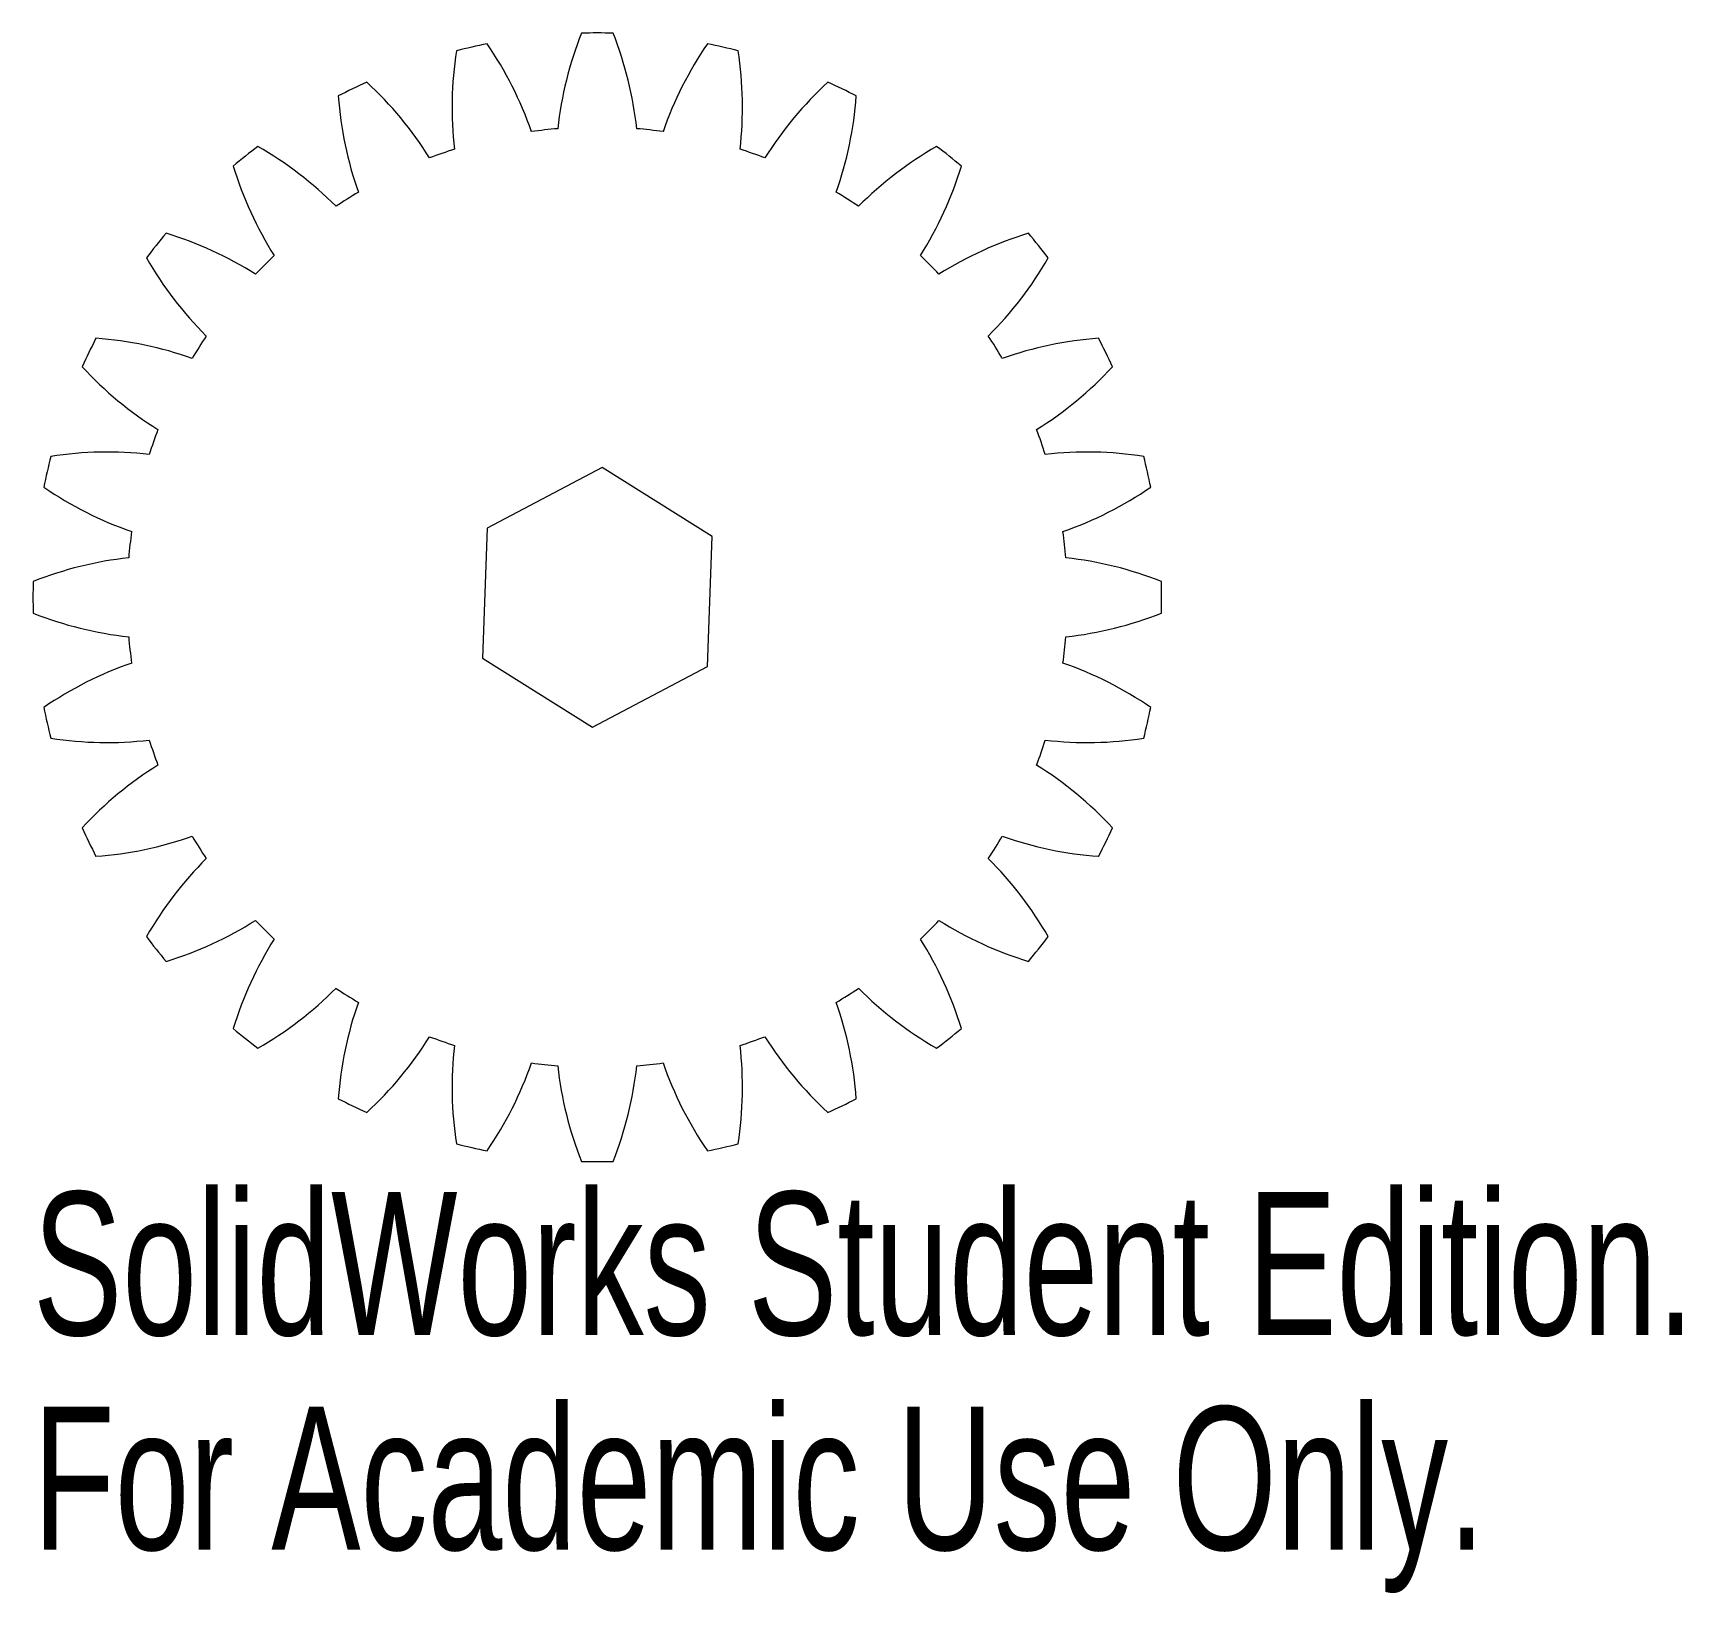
# Model space of a CAD drawing. Header units: millimetres. Extents: x -19.1 to 36.6, y -33.6 to 19.1.
import ezdxf

# ---------------------------------------------------------------- set-up
doc = ezdxf.new("R2010")
doc.units = ezdxf.units.MM
doc.styles.add('SLDTEXTSTYLE0', font='TXT', dxfattribs={"width": 0.7})

msp = doc.modelspace()

# ---------------------------------------------------------------- linework, layer by layer
at = {"color": 7, "linetype": 'Continuous', "lineweight": 15}
for p, q in [((0.162, 4.385), (-3.716, 2.333)), ((3.879, 2.052), (0.162, 4.385)), ((-3.716, 2.333), (-3.879, -2.052)), ((3.716, -2.333), (3.879, 2.052)), ((-3.879, -2.052), (-0.162, -4.385)), ((-0.162, -4.385), (3.716, -2.333))]:
    msp.add_line(p, q, dxfattribs=at)
for centre, radius, start, end in [((11.092, 14.446), 12.502, 158.4291, 173.6959), ((0, 0), 19.05, 88.3929, 91.6071), ((-11.092, 14.446), 12.502, 6.3041, 21.5709), ((7.6, 16.552), 12.502, 171.2862, 186.553), ((0, 0), 19.05, 101.25, 104.4643), ((-14.029, 11.615), 12.502, 19.1613, 34.428), ((14.029, 11.615), 12.502, 145.572, 160.8387), ((0, 0), 19.05, 75.5357, 78.75), ((-7.6, 16.552), 12.502, 353.447, 8.7138), ((0, 0), 19.05, 114.1071, 117.3214), ((-16.262, 8.203), 12.502, 32.0184, 47.2852), ((16.262, 8.203), 12.502, 132.7148, 147.9816), ((0, 0), 19.05, 62.6786, 65.8929), ((3.726, 17.828), 12.502, 184.1434, 199.4101), ((-3.726, 17.828), 12.502, 340.5899, 355.8566), ((0, 0), 15.875, 94.8214, 98.0357), ((0, 0), 15.875, 81.9643, 85.1786), ((0, 0), 19.05, 126.9643, 130.1786), ((-17.679, 4.378), 12.502, 44.8756, 60.1423), ((0, 0), 15.875, 107.6786, 110.8929), ((0, 0), 15.875, 69.1071, 72.3214), ((17.679, 4.378), 12.502, 119.8577, 135.1244), ((0, 0), 19.05, 49.8214, 53.0357), ((-0.335, 18.21), 12.502, 197.0005, 212.2673), ((0.335, 18.21), 12.502, 327.7327, 342.9995), ((0, 0), 15.875, 120.5357, 123.75), ((0, 0), 15.875, 56.25, 59.4643), ((0, 0), 19.05, 139.8214, 143.0357), ((-18.21, 0.335), 12.502, 57.7327, 72.9995), ((18.21, 0.335), 12.502, 107.0005, 122.2673), ((0, 0), 19.05, 36.9643, 40.1786), ((-4.378, 17.679), 12.502, 209.8577, 225.1244), ((0, 0), 15.875, 133.3929, 136.6071), ((0, 0), 15.875, 43.3929, 46.6071), ((4.378, 17.679), 12.502, 314.8756, 330.1423), ((0, 0), 19.05, 152.6786, 155.8929), ((-17.828, -3.726), 12.502, 70.5899, 85.8566), ((0, 0), 15.875, 146.25, 149.4643), ((0, 0), 15.875, 30.5357, 33.75), ((17.828, -3.726), 12.502, 94.1434, 109.4101), ((0, 0), 19.05, 24.1071, 27.3214), ((-8.203, 16.262), 12.502, 222.7148, 237.9816), ((8.203, 16.262), 12.502, 302.0184, 317.2852), ((0, 0), 15.875, 159.1071, 162.3214), ((0, 0), 15.875, 17.6786, 20.8929), ((0, 0), 19.05, 165.5357, 168.75), ((-16.552, -7.6), 12.502, 83.447, 98.7138), ((16.552, -7.6), 12.502, 81.2862, 96.553), ((0, 0), 19.05, 11.25, 14.4643), ((-11.615, 14.029), 12.502, 235.572, 250.8387), ((11.615, 14.029), 12.502, 289.1613, 304.428), ((0, 0), 15.875, 171.9643, 175.1786), ((0, 0), 15.875, 4.8214, 8.0357), ((-14.446, -11.092), 12.502, 96.3041, 111.5709), ((14.446, -11.092), 12.502, 68.4291, 83.6959), ((0, 0), 19.05, 178.3929, 181.6071), ((0, 0), 19.05, 358.3929, 1.6071), ((-14.446, 11.092), 12.502, 248.4291, 263.6959), ((14.446, 11.092), 12.502, 276.3041, 291.5709), ((0, 0), 15.875, 184.8214, 188.0357), ((0, 0), 15.875, 351.9643, 355.1786), ((-11.615, -14.029), 12.502, 109.1613, 124.428), ((11.615, -14.029), 12.502, 55.572, 70.8387), ((0, 0), 19.05, 191.25, 194.4643), ((0, 0), 19.05, 345.5357, 348.75), ((-16.552, 7.6), 12.502, 261.2862, 276.553), ((0, 0), 15.875, 197.6786, 200.8929), ((0, 0), 15.875, 339.1071, 342.3214), ((16.552, 7.6), 12.502, 263.447, 278.7138), ((-8.203, -16.262), 12.502, 122.0184, 137.2852), ((8.203, -16.262), 12.502, 42.7148, 57.9816), ((0, 0), 19.05, 204.1071, 207.3214), ((0, 0), 19.05, 332.6786, 335.8929), ((-17.828, 3.726), 12.502, 274.1434, 289.4101), ((0, 0), 15.875, 210.5357, 213.75), ((0, 0), 15.875, 326.25, 329.4643), ((17.828, 3.726), 12.502, 250.5899, 265.8566), ((-4.378, -17.679), 12.502, 134.8756, 150.1423), ((4.378, -17.679), 12.502, 29.8577, 45.1244), ((-18.21, -0.335), 12.502, 287.0005, 302.2673), ((0, 0), 15.875, 223.3929, 226.6071), ((0, 0), 15.875, 313.3929, 316.6071), ((18.21, -0.335), 12.502, 237.7327, 252.9995), ((0, 0), 19.05, 216.9643, 220.1786), ((-0.335, -18.21), 12.502, 147.7327, 162.9995), ((0.335, -18.21), 12.502, 17.0005, 32.2673), ((0, 0), 19.05, 319.8214, 323.0357), ((-17.679, -4.378), 12.502, 299.8577, 315.1244), ((0, 0), 15.875, 236.25, 239.4643), ((0, 0), 15.875, 300.5357, 303.75), ((17.679, -4.378), 12.502, 224.8756, 240.1423), ((3.726, -17.828), 12.502, 160.5899, 175.8566), ((-3.726, -17.828), 12.502, 4.1434, 19.4101), ((0, 0), 19.05, 229.8214, 233.0357), ((-16.262, -8.203), 12.502, 312.7148, 327.9816), ((0, 0), 15.875, 249.1071, 252.3214), ((0, 0), 15.875, 287.6786, 290.8929), ((16.262, -8.203), 12.502, 212.0184, 227.2852), ((0, 0), 19.05, 306.9643, 310.1786), ((7.6, -16.552), 12.502, 173.447, 188.7138), ((-7.6, -16.552), 12.502, 351.2862, 6.553), ((-14.029, -11.615), 12.502, 325.572, 340.8387), ((0, 0), 15.875, 261.9643, 265.1786), ((11.092, -14.446), 12.502, 186.3041, 201.5709), ((-11.092, -14.446), 12.502, 338.4291, 353.6959), ((0, 0), 15.875, 274.8214, 278.0357), ((14.029, -11.615), 12.502, 199.1613, 214.428), ((0, 0), 19.05, 242.6786, 245.8929), ((0, 0), 19.05, 294.1071, 297.3214), ((0, 0), 19.05, 255.5357, 258.75), ((0, 0), 19.05, 281.25, 284.4643), ((0, 0), 19.05, 268.3929, 271.6071)]:
    msp.add_arc(centre, radius, start, end, dxfattribs=at)

# ---------------------------------------------------------------- texts
at = {"color": 7, "linetype": 'Continuous', "char_height": 4.83362, "attachment_point": 1, "style": 'SLDTEXTSTYLE0'}
for s, insert in [('SolidWorks Student Edition.', (-19.05, -20.07)), ('For Academic Use Only.', (-19.05, -27.32))]:
    msp.add_mtext(s, dxfattribs=dict(at, insert=insert))

doc.saveas('drawing.dxf')
